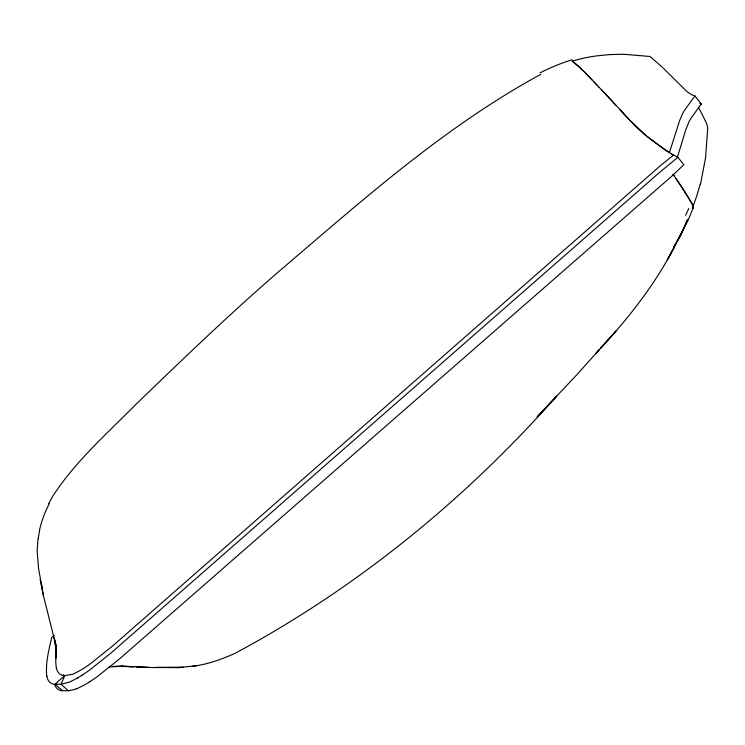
<?xml version="1.0" encoding="UTF-8"?>
<svg xmlns="http://www.w3.org/2000/svg" width="745" height="745" viewBox="0 0 745 745"><rect width="100%" height="100%" fill="white"/><g stroke="black" fill="none" stroke-linecap="round" stroke-linejoin="round"><path stroke-width="1.12" d="M55.894 658.319L56.406 645.636L55.745 662.026L56.266 668.023M37.688 543.44L37.418 546.634A109.766 90.909 12.6 0 0 37.203 551.691L38.563 568.556L41.273 583.614M56.248 654.119L56.145 655.274L55.279 641.492L56.21 650.059M56.285 653.738L56.443 652.201M38.256 538.533L39.653 529.993M700.542 184.062L705.562 157.838L707.75 127.758L706.511 123.27L702.442 114.981M677.345 157.502L685.828 129.528L688.976 121.826A66.724 18.942 -38.1 0 1 690.559 118.977L698.708 107.429A110.847 31.802 -37.7 0 1 701.399 104.104L695.038 96.086L692.533 95.109A77.238 12.302 48.3 0 0 692.012 94.932L687.02 91.682L663.097 67.953M671.031 153.554L669.41 152.576L679.608 120.616L682.532 113.771A66.882 18.56 -38.3 0 1 684.134 110.931L692.338 99.402A111.098 31.169 -37.8 0 1 695.038 96.086M693.409 207.427L687.579 221.47L673.61 247.415L675.789 243.606M64.778 675.622L60.988 684.255L54.981 684.199L64.778 675.622L73.122 674.178L81.112 669.951A110.418 28.813 -47.3 0 0 84.651 667.706L87.193 666.002A83.31 21.931 -47.5 0 0 91.02 663.301L113.231 645.468L660.843 165.306L673.573 155.053L677.903 157.307L683.891 164.701L671.915 176.071L119.703 658.748L97.288 676.628A83.989 22.713 -47.6 0 1 93.423 679.319L89.614 681.805M676.879 241.706L681.237 234.088L687.439 219.812L680.8 234.945L681.237 234.088L667.269 259.93L674.579 246.669C655.19 284.143 629.041 317.612 600.396 348.418L615.947 331.069L576.928 374.651L537.136 416.921L556.608 396.163C465.364 499.355 356.911 587.926 235.457 653.114C221.824 659.334 207.548 664.428 192.61 666.291M598.85 350.122L595.749 353.577L598.85 350.141M54.189 635.234L51.75 637.385C48.76 650.096 45.398 663.236 46.749 676.376M677.903 157.307L660.368 171.722L110.791 653.179L89.735 669.96A84.166 22.313 -47.6 0 1 85.88 672.67L82.071 675.184M77.564 677.978L69.406 682.141L60.988 684.255L68.465 690.764L74.668 689.442M540.637 74.435C444.849 126.51 362.973 199.772 280.455 270.118C230.568 313.17 183.056 358.848 135.674 404.6C106.712 433.907 75.087 461.63 52.569 496.487A145.005 119.181 -0.6 0 0 48.779 503.62M76.921 688.706L85.098 684.581A125.682 33.404 -47.2 0 0 89.577 681.861M196.587 665.676L179.228 667.595L152.343 667.52L121.388 666.114L133.988 666.85M108.966 667.017L122.497 666.272L113.175 666.365M156.469 667.352L183.27 667.166M116.667 666.365L131.716 666.728M177.021 667.585L179.228 667.595M68.465 690.764L62.394 690.643L54.981 684.199M136.242 666.952L147.892 667.315M699.853 103.555L701.399 104.104M671.543 153.852L672.81 154.606M673.061 154.755L673.573 155.053L672.642 154.504M671.729 153.964L670.807 153.414M669.41 152.576L667.017 151.077A138.03 17.573 49.3 0 1 664.987 149.717L653.486 141.364M653.533 141.382L645.412 135.115A55.065 6.696 49 0 1 639.508 129.891L635.075 125.616A39.587 4.777 49 0 1 632.729 123.251L629.143 119.507M647.787 137.024L664.372 149.27A157.81 20.199 49.4 0 0 669.522 152.66M646.567 136.046L630.028 120.429M662.389 67.273L650.05 56.49L623.546 54.255L610.108 54.553L596.633 55.884A169.162 155.994 -64.6 0 0 572.309 61.127M584.005 71.65L582.413 70.077A41.925 4.721 49.1 0 0 572.328 61.22M583.884 71.529L584.797 72.442M584.629 72.274L585.607 73.252M585.384 73.029L586.417 74.081M586.147 73.811L587.237 74.919M586.92 74.593L588.066 75.767M587.693 75.385L590.059 77.834M588.476 76.195L589.267 77.014M589.742 77.499L590.86 78.663M590.589 78.374L591.66 79.492M591.446 79.268L592.461 80.33M592.294 80.153L597.294 85.396M594.016 81.95L599.185 87.379M598.906 87.09L601.774 90.108M601.336 89.642L602.63 91.02M602.146 90.499L604.363 92.846M628.259 118.567L629.497 119.898M602.956 91.356L607.846 96.552A121.705 13.131 48.9 0 1 610.462 99.364L612.79 101.879M628.678 119.032L626.471 116.676M627.849 118.157L622.894 112.821M611.142 100.091L608.665 97.437A154.29 16.288 48.8 0 0 604.586 93.078M626.191 116.378L620.212 109.925M611.347 100.305L616.115 105.464M613.992 103.173L622.829 112.756M674.523 176.481L673.005 174.237L679.58 183.885M675.948 178.549L680.064 184.602A122.152 13.214 48.9 0 1 681.461 186.706L683.519 189.863M679.673 184.043L681.005 186.036A156.152 16.632 49 0 1 683.109 189.239M683.221 189.407L683.919 190.487M683.649 190.068L684.31 191.102M684.068 190.729L684.702 191.716M684.487 191.381L685.093 192.322M684.897 192.033L685.475 192.927M685.717 193.318L686.117 193.951M685.307 192.676L688.902 198.375M686.238 194.128L692.636 204.894A40.891 4.517 48.6 0 1 692.561 208.144A41.655 4.6 48.6 0 0 692.356 204.381L691.919 203.487M689.172 198.822L691.714 203.115M702.144 114.413L698.4 107.345M41.254 584.434L43.461 595.823L56.303 646.977L54.134 637.338L56.266 651.056M41.524 584.629L42.512 588.708M40.165 579.377L43.461 595.823M77.014 688.566A95.407 25.6 -47.3 0 1 74.751 689.311M62.217 690.866A111.08 29.921 -47.4 0 1 54.758 684.888M54.804 684.422A111.303 29.306 -47.3 0 1 46.935 676.199M64.117 675.966A111.042 30.061 -47.2 0 1 63.725 674.476M700.198 183.978A173.576 162.168 -71.7 0 1 692.273 208.023M688.743 208.488A211.04 198.449 -74.3 0 1 685.624 215.314M64.591 675.845A111.266 29.446 -47.2 0 1 56.452 667.837M572.3 61.192A42.698 4.815 49.1 0 1 583.242 70.915M539.995 72.889A202.333 186.045 -62.1 0 1 572.02 59.796M39.569 529.974A148.907 122.571 0 0 1 49.235 503.778M37.613 543.431A233.921 195.153 2.2 0 1 38.191 538.533M82.043 675.24A125.933 32.976 -47.3 0 1 77.527 678.034"/></g></svg>
